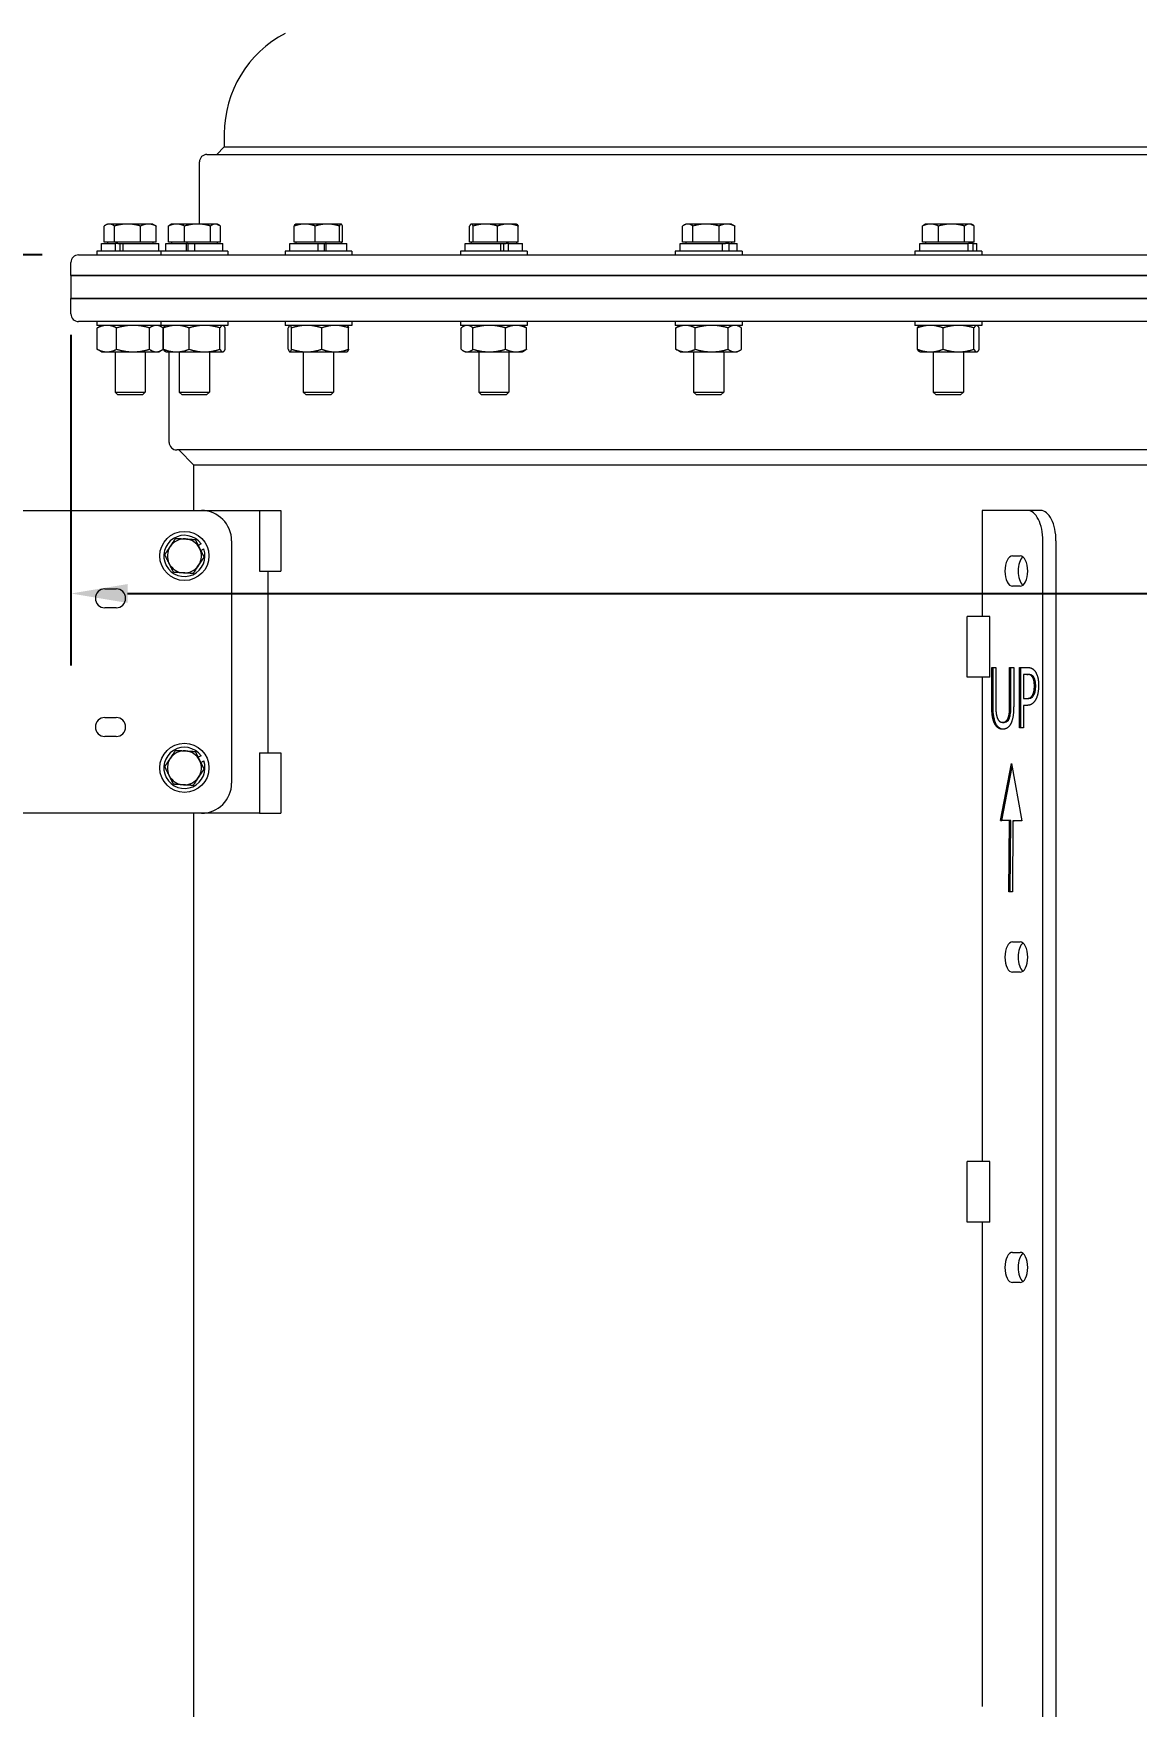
# Model space of a CAD drawing. Header units: inches. Extents: x 12 to 318, y 5 to 204.
# Drawn here: x 37.38 to 55.59, y 69.04 to 96.67 of the extents above; entities that cross this region are included whole.
import ezdxf

# ---------------------------------------------------------------- set-up
doc = ezdxf.new("R2010")
doc.units = ezdxf.units.IN
doc.header["$LTSCALE"] = 9.5
doc.header["$MEASUREMENT"] = 0
doc.layers.add('Dimension', color=7, linetype='Continuous', lineweight=25)
doc.layers.add('Visible', color=7, linetype='Continuous', lineweight=18)
doc.styles.add('Standard D-E', font='arial.ttf')
doc.dimstyles.new('in [mm] D-E NeptuneBenson', dxfattribs={"dimscale": 9.5, "dimtxt": 0.15, "dimasz": 0.098425, "dimexe": 0.125, "dimexo": 0.063, "dimgap": 0.031496, "dimtad": 0, "dimtih": 1, "dimtoh": 1, "dimdec": 4, "dimzin": 3, "dimdsep": 46, "dimlunit": 5, "dimtxsty": 'Standard D-E', "dimcen": 0.09, "dimdle": 0.393701, "dimclrd": 256, "dimclre": 256, "dimclrt": 256, "dimadec": 1, "dimazin": 1, "dimtfac": 1, "dimtofl": 0, "dimtmove": 0, "dimatfit": 3, "dimfxl": 1, "dimfrac": 1, "dimtolj": 1, "dimtzin": 4, "dimlwd": -1, "dimlwe": -1, "dimarcsym": 0})

# ---------------------------------------------------------------- blocks, each defined once
blk = doc.blocks.new('*D25')
at = {"layer": 'Defpoints', "color": 0, "transparency": 16777216}
for p in [(20.489, 93.01), (38.125, 93.01), (38.531, 29.18)]:
    blk.add_point(p, dxfattribs=at)
at = {"layer": 'Dimension', "transparency": 16777216}
for p, q in [((37.526, 93.01), (19.301, 93.01)), ((20.489, 92.075), (20.489, 64.075)), ((20.489, 30.115), (20.489, 58.115)), ((37.932, 29.18), (19.301, 29.18))]:
    blk.add_line(p, q, dxfattribs=at)
for points in [[(20.333, 92.075), (20.644, 92.075), (20.489, 93.01)], [(20.333, 30.115), (20.644, 30.115), (20.489, 29.18)]]:
    blk.add_solid(points, dxfattribs=at)
at = {"layer": 'Dimension', "transparency": 16777216, "char_height": 1.425, "attachment_point": 5, "style": 'Standard D-E'}
for s, insert in [('\\A1; 63{\\H1x;\\S13#16;} in', (20.489, 62.862)), ('\\A1;[1621.3 mm]', (20.489, 59.882))]:
    blk.add_mtext(s, dxfattribs=dict(at, insert=insert))
blk = doc.blocks.new('*D30')
at = {"layer": 'Defpoints', "color": 0, "transparency": 16777216}
for p in [(38, 92.29), (71.06, 92.29), (71.06, 87.419)]:
    blk.add_point(p, dxfattribs=at)
at = {"layer": 'Dimension', "transparency": 16777216}
for p, q in [((38, 91.691), (38, 86.232)), ((71.06, 91.691), (71.06, 86.232)), ((38.935, 87.419), (70.125, 87.419)), ((71.06, 87.419), (72.87, 87.419))]:
    blk.add_line(p, q, dxfattribs=at)
for points in [[(38.935, 87.575), (38.935, 87.264), (38, 87.419)], [(70.125, 87.575), (70.125, 87.264), (71.06, 87.419)]]:
    blk.add_solid(points, dxfattribs=at)
at = {"layer": 'Dimension', "transparency": 16777216, "char_height": 1.425, "attachment_point": 5, "style": 'Standard D-E'}
for s, insert in [('\\A1; 33{\\H1x;\\S1#16;} in', (78.016, 89.174)), ('\\A1;[839.7 mm]', (78.016, 86.207))]:
    blk.add_mtext(s, dxfattribs=dict(at, insert=insert))

msp = doc.modelspace()

# ---------------------------------------------------------------- linework, layer by layer
at = {"layer": 'Visible'}
for p, q in [((40.529811, 94.794912), (40.404811, 94.669912)), ((40.529811, 95.009912), (40.529811, 94.794912)), ((40.529811, 94.794912), (63.356301, 94.794912)), ((40.119811, 93.520908), (40.119811, 94.544912)), ((40.244811, 94.669912), (63.365088, 94.669912)), ((38.5466, 93.222908), (38.5466, 93.487414)), ((38.601519, 93.520908), (38.568687, 93.501952)), ((38.631708, 93.520908), (38.601519, 93.520908)), ((38.931776, 93.520908), (38.631708, 93.520908)), ((38.716817, 93.222908), (38.716817, 93.487414)), ((39.276587, 93.520908), (38.931776, 93.520908)), ((39.146736, 93.222908), (39.146736, 93.487414)), ((39.351519, 93.520908), (39.276587, 93.520908)), ((39.351519, 93.520908), (39.384351, 93.501952)), ((39.406439, 93.222908), (39.406439, 93.487414)), ((39.607808, 93.222908), (39.607808, 93.487414)), ((39.66145, 93.520908), (39.632419, 93.504146)), ((39.741542, 93.520908), (39.66145, 93.520908)), ((40.089596, 93.520908), (39.741542, 93.520908)), ((39.875275, 93.222908), (39.875275, 93.487414)), ((40.384505, 93.520908), (40.089596, 93.520908)), ((40.303917, 93.222908), (40.303917, 93.487414)), ((40.41145, 93.520908), (40.384505, 93.520908)), ((40.41145, 93.520908), (40.440482, 93.504146)), ((40.465092, 93.222908), (40.465092, 93.487414)), ((41.685926, 93.222908), (41.685926, 93.487414)), ((41.70908, 93.520908), (41.706382, 93.51935)), ((41.859171, 93.520908), (41.70908, 93.520908)), ((42.231492, 93.520908), (41.859171, 93.520908)), ((42.032415, 93.222908), (42.032415, 93.487414)), ((42.456401, 93.520908), (42.231492, 93.520908)), ((42.430569, 93.222908), (42.430569, 93.487414)), ((42.45908, 93.520908), (42.456401, 93.520908)), ((42.45908, 93.520908), (42.461778, 93.51935)), ((42.482234, 93.222908), (42.482234, 93.487414)), ((44.577967, 93.222908), (44.577967, 93.487414)), ((44.604866, 93.520908), (44.601042, 93.5187)), ((44.608651, 93.520908), (44.604866, 93.520908)), ((44.840283, 93.520908), (44.608651, 93.520908)), ((44.639334, 93.222908), (44.639334, 93.487414)), ((45.211498, 93.520908), (44.840283, 93.520908)), ((45.041233, 93.222908), (45.041233, 93.487414)), ((45.354866, 93.520908), (45.211498, 93.520908)), ((45.354866, 93.520908), (45.358689, 93.5187)), ((45.381764, 93.222908), (45.381764, 93.487414)), ((48.096545, 93.222908), (48.096545, 93.487414)), ((48.151464, 93.520908), (48.118632, 93.501952)), ((48.181653, 93.520908), (48.151464, 93.520908)), ((48.481721, 93.520908), (48.181653, 93.520908)), ((48.266762, 93.222908), (48.266762, 93.487414)), ((48.826532, 93.520908), (48.481721, 93.520908)), ((48.696681, 93.222908), (48.696681, 93.487414)), ((48.901464, 93.520908), (48.826532, 93.520908)), ((48.901464, 93.520908), (48.934296, 93.501952)), ((48.956384, 93.222908), (48.956384, 93.487414)), ((52.053539, 93.222908), (52.053539, 93.487414)), ((52.107181, 93.520908), (52.078149, 93.504146)), ((52.187272, 93.520908), (52.107181, 93.520908)), ((52.535326, 93.520908), (52.187272, 93.520908)), ((52.321005, 93.222908), (52.321005, 93.487414)), ((52.830235, 93.520908), (52.535326, 93.520908)), ((52.749647, 93.222908), (52.749647, 93.487414)), ((52.857181, 93.520908), (52.830235, 93.520908)), ((52.857181, 93.520908), (52.886213, 93.504146)), ((52.910823, 93.222908), (52.910823, 93.487414)), ((38.505168, 93.197904), (38.735689, 93.197904)), ((38.505168, 93.072904), (38.505168, 93.197904)), ((38.631708, 93.222908), (38.5466, 93.222908)), ((38.601519, 93.222908), (38.601519, 93.197904)), ((38.716817, 93.222908), (38.631708, 93.222908)), ((38.931776, 93.222908), (38.716817, 93.222908)), ((38.772981, 93.197904), (38.735689, 93.197904)), ((38.735689, 93.072904), (38.735689, 93.197904)), ((38.772981, 93.197904), (38.861009, 93.197904)), ((38.81206, 93.072904), (38.81206, 93.197904)), ((38.861009, 93.072904), (38.861009, 93.197904)), ((38.861009, 93.197904), (39.44787, 93.197904)), ((39.146736, 93.222908), (38.931776, 93.222908)), ((39.276587, 93.222908), (39.146736, 93.222908)), ((39.406439, 93.222908), (39.276587, 93.222908)), ((39.351519, 93.222908), (39.351519, 93.197904)), ((39.44787, 93.072904), (39.44787, 93.197904)), ((39.565099, 93.197904), (39.908696, 93.197904)), ((39.565099, 93.072904), (39.565099, 93.197904)), ((39.741542, 93.222908), (39.607808, 93.222908)), ((39.66145, 93.222908), (39.66145, 93.197904)), ((39.875275, 93.222908), (39.741542, 93.222908)), ((40.089596, 93.222908), (39.875275, 93.222908)), ((39.921364, 93.197904), (39.908696, 93.197904)), ((39.908696, 93.072904), (39.908696, 93.197904)), ((39.921364, 93.197904), (40.043151, 93.197904)), ((39.93464, 93.072904), (39.93464, 93.197904)), ((40.043151, 93.072904), (40.043151, 93.197904)), ((40.043151, 93.197904), (40.507801, 93.197904)), ((40.303917, 93.222908), (40.089596, 93.222908)), ((40.384505, 93.222908), (40.303917, 93.222908)), ((40.465092, 93.222908), (40.384505, 93.222908)), ((40.41145, 93.222908), (40.41145, 93.197904)), ((40.507801, 93.072904), (40.507801, 93.197904)), ((41.612729, 93.197904), (42.078106, 93.197904)), ((41.612729, 93.072904), (41.612729, 93.197904)), ((41.859171, 93.222908), (41.685926, 93.222908)), ((41.70908, 93.222908), (41.70908, 93.197904)), ((42.032415, 93.222908), (41.859171, 93.222908)), ((42.231492, 93.222908), (42.032415, 93.222908)), ((42.078106, 93.072904), (42.078106, 93.197904)), ((42.078106, 93.197904), (42.199716, 93.197904)), ((42.186284, 93.072904), (42.186284, 93.197904)), ((42.212534, 93.197904), (42.199716, 93.197904)), ((42.212534, 93.072904), (42.212534, 93.197904)), ((42.212534, 93.197904), (42.555431, 93.197904)), ((42.430569, 93.222908), (42.231492, 93.222908)), ((42.456401, 93.222908), (42.430569, 93.222908)), ((42.482234, 93.222908), (42.456401, 93.222908)), ((42.45908, 93.222908), (42.45908, 93.197904)), ((42.555431, 93.072904), (42.555431, 93.197904)), ((44.508515, 93.197904), (45.09608, 93.197904)), ((44.508515, 93.072904), (44.508515, 93.197904)), ((44.608651, 93.222908), (44.577967, 93.222908)), ((44.604866, 93.222908), (44.604866, 93.197904)), ((44.639334, 93.222908), (44.608651, 93.222908)), ((44.840283, 93.222908), (44.639334, 93.222908)), ((45.041233, 93.222908), (44.840283, 93.222908)), ((45.211498, 93.222908), (45.041233, 93.222908)), ((45.09608, 93.072904), (45.09608, 93.197904)), ((45.09608, 93.197904), (45.183889, 93.197904)), ((45.144664, 93.072904), (45.144664, 93.197904)), ((45.22132, 93.197904), (45.183889, 93.197904)), ((45.381764, 93.222908), (45.211498, 93.222908)), ((45.22132, 93.072904), (45.22132, 93.197904)), ((45.22132, 93.197904), (45.451217, 93.197904)), ((45.354866, 93.222908), (45.354866, 93.197904)), ((45.451217, 93.072904), (45.451217, 93.197904)), ((48.055113, 93.197904), (48.756948, 93.197904)), ((48.055113, 93.072904), (48.055113, 93.197904)), ((48.181653, 93.222908), (48.096545, 93.222908)), ((48.151464, 93.222908), (48.151464, 93.197904)), ((48.266762, 93.222908), (48.181653, 93.222908)), ((48.481721, 93.222908), (48.266762, 93.222908)), ((48.696681, 93.222908), (48.481721, 93.222908)), ((48.826532, 93.222908), (48.696681, 93.222908)), ((48.756948, 93.072904), (48.756948, 93.197904)), ((48.756948, 93.197904), (48.804971, 93.197904)), ((48.864464, 93.197904), (48.804971, 93.197904)), ((48.956384, 93.222908), (48.826532, 93.222908)), ((48.864464, 93.072904), (48.864464, 93.197904)), ((48.864464, 93.197904), (48.997815, 93.197904)), ((48.901464, 93.222908), (48.901464, 93.197904)), ((48.997815, 93.072904), (48.997815, 93.197904)), ((52.01083, 93.197904), (52.811226, 93.197904)), ((52.01083, 93.072904), (52.01083, 93.197904)), ((52.187272, 93.222908), (52.053539, 93.222908)), ((52.107181, 93.222908), (52.107181, 93.197904)), ((52.321005, 93.222908), (52.187272, 93.222908)), ((52.535326, 93.222908), (52.321005, 93.222908)), ((52.749647, 93.222908), (52.535326, 93.222908)), ((52.830235, 93.222908), (52.749647, 93.222908)), ((52.811226, 93.072904), (52.811226, 93.197904)), ((52.811226, 93.197904), (52.816191, 93.197904)), ((52.893692, 93.197904), (52.816191, 93.197904)), ((52.910823, 93.222908), (52.830235, 93.222908)), ((52.857181, 93.222908), (52.857181, 93.197904)), ((52.893692, 93.072904), (52.893692, 93.197904)), ((52.893692, 93.197904), (52.953532, 93.197904)), ((52.953532, 93.072904), (52.953532, 93.197904)), ((37.999811, 92.669912), (37.999811, 92.884912)), ((38.124811, 93.009912), (63.387446, 93.009912)), ((39.485269, 93.072904), (38.425338, 93.072904)), ((38.425338, 93.072904), (38.425338, 93.009912)), ((40.587631, 93.072904), (39.485269, 93.072904)), ((39.485269, 93.072904), (39.485269, 93.009912)), ((40.587631, 93.072904), (40.587631, 93.009912)), ((42.635261, 93.072904), (41.532899, 93.072904)), ((41.532899, 93.072904), (41.532899, 93.009912)), ((42.635261, 93.072904), (42.635261, 93.009912)), ((45.531047, 93.072904), (44.428685, 93.072904)), ((44.428685, 93.072904), (44.428685, 93.009912)), ((45.531047, 93.072904), (45.531047, 93.009912)), ((49.077645, 93.072904), (47.975283, 93.072904)), ((47.975283, 93.072904), (47.975283, 93.009912)), ((49.077645, 93.072904), (49.077645, 93.009912)), ((53.033362, 93.072904), (51.931, 93.072904)), ((51.931, 93.072904), (51.931, 93.009912)), ((53.033362, 93.072904), (53.033362, 93.009912)), ((37.999811, 92.669912), (64.216241, 92.669912)), ((37.999811, 92.669912), (37.999811, 92.289912)), ((64.216241, 92.669912), (37.999811, 92.669912)), ((64.216241, 92.289912), (37.999811, 92.289912)), ((37.999811, 92.034912), (37.999811, 92.289912)), ((37.999811, 92.289912), (64.216241, 92.289912)), ((64.216241, 91.909912), (38.124811, 91.909912)), ((38.425338, 91.909912), (38.425338, 91.84692)), ((39.485269, 91.84692), (38.425338, 91.84692)), ((38.433838, 91.451616), (38.433838, 91.804723)), ((38.504078, 91.84692), (38.458786, 91.82077)), ((38.753378, 91.451616), (38.753378, 91.804723)), ((39.296059, 91.451616), (39.296059, 91.804723)), ((39.44896, 91.84692), (39.494253, 91.82077)), ((39.485269, 91.909912), (39.485269, 91.84692)), ((40.587631, 91.84692), (39.485269, 91.84692)), ((39.519201, 91.451616), (39.519201, 91.804723)), ((39.526665, 91.451616), (39.526665, 91.804723)), ((39.564009, 91.84692), (39.557928, 91.843408)), ((39.949754, 91.451616), (39.949754, 91.804723)), ((40.459539, 91.451616), (40.459539, 91.804723)), ((40.508891, 91.84692), (40.514973, 91.843408)), ((40.546235, 91.451616), (40.546235, 91.804723)), ((40.587631, 91.909912), (40.587631, 91.84692)), ((41.532899, 91.909912), (41.532899, 91.84692)), ((42.635261, 91.84692), (41.532899, 91.84692)), ((41.586276, 91.451616), (41.586276, 91.804723)), ((41.611639, 91.84692), (41.609161, 91.845489)), ((41.641932, 91.451616), (41.641932, 91.804723)), ((42.139736, 91.451616), (42.139736, 91.804723)), ((42.556521, 91.84692), (42.558999, 91.845489)), ((42.581884, 91.451616), (42.581884, 91.804723)), ((42.635261, 91.909912), (42.635261, 91.84692)), ((44.428685, 91.909912), (44.428685, 91.84692)), ((45.531047, 91.84692), (44.428685, 91.84692)), ((44.441271, 91.451616), (44.441271, 91.804723)), ((44.507425, 91.84692), (44.4743, 91.827795)), ((44.635487, 91.451616), (44.635487, 91.804723)), ((45.174081, 91.451616), (45.174081, 91.804723)), ((45.452307, 91.84692), (45.485431, 91.827795)), ((45.51846, 91.451616), (45.51846, 91.804723)), ((45.531047, 91.909912), (45.531047, 91.84692)), ((47.975283, 91.909912), (47.975283, 91.84692)), ((49.077645, 91.84692), (47.975283, 91.84692)), ((47.983783, 91.451616), (47.983783, 91.804723)), ((48.054023, 91.84692), (48.008731, 91.82077)), ((48.303323, 91.451616), (48.303323, 91.804723)), ((48.846004, 91.451616), (48.846004, 91.804723)), ((48.998905, 91.84692), (49.044198, 91.82077)), ((49.069145, 91.451616), (49.069145, 91.804723)), ((49.077645, 91.909912), (49.077645, 91.84692)), ((51.931, 91.909912), (51.931, 91.84692)), ((53.033362, 91.84692), (51.931, 91.84692)), ((51.972396, 91.451616), (51.972396, 91.804723)), ((52.00974, 91.84692), (52.003658, 91.843408)), ((52.395484, 91.451616), (52.395484, 91.804723)), ((52.905269, 91.451616), (52.905269, 91.804723)), ((52.954622, 91.84692), (52.960703, 91.843408)), ((52.991966, 91.451616), (52.991966, 91.804723)), ((53.033362, 91.909912), (53.033362, 91.84692)), ((38.504078, 91.40942), (38.458786, 91.435569)), ((38.504078, 91.40942), (38.593608, 91.40942)), ((38.593608, 91.40942), (39.024719, 91.40942)), ((38.726519, 91.40942), (38.726519, 90.745098)), ((39.024719, 91.40942), (39.40763, 91.40942)), ((39.226519, 91.40942), (39.226519, 90.745098)), ((39.40763, 91.40942), (39.44896, 91.40942)), ((39.44896, 91.40942), (39.494253, 91.435569)), ((39.564009, 91.40942), (39.557928, 91.412931)), ((39.564009, 91.40942), (39.73821, 91.40942)), ((39.619811, 89.914912), (39.619811, 91.40942)), ((39.73821, 91.40942), (40.204646, 91.40942)), ((39.78645, 91.40942), (39.78645, 90.745098)), ((40.204646, 91.40942), (40.502887, 91.40942)), ((40.28645, 91.40942), (40.28645, 90.745098)), ((40.502887, 91.40942), (40.508891, 91.40942)), ((40.508891, 91.40942), (40.514973, 91.412931)), ((41.611639, 91.40942), (41.609161, 91.41085)), ((41.611639, 91.40942), (41.614104, 91.40942)), ((41.614104, 91.40942), (41.890834, 91.40942)), ((41.83408, 91.40942), (41.83408, 90.745098)), ((41.890834, 91.40942), (42.36081, 91.40942)), ((42.33408, 91.40942), (42.33408, 90.745098)), ((42.36081, 91.40942), (42.556521, 91.40942)), ((42.556521, 91.40942), (42.558999, 91.41085)), ((44.507425, 91.40942), (44.4743, 91.428544)), ((44.507425, 91.40942), (44.538379, 91.40942)), ((44.538379, 91.40942), (44.904784, 91.40942)), ((44.729866, 91.40942), (44.729866, 90.745098)), ((44.904784, 91.40942), (45.346271, 91.40942)), ((45.229866, 91.40942), (45.229866, 90.745098)), ((45.346271, 91.40942), (45.452307, 91.40942)), ((45.452307, 91.40942), (45.485431, 91.428544)), ((48.054023, 91.40942), (48.008731, 91.435569)), ((48.054023, 91.40942), (48.143553, 91.40942)), ((48.143553, 91.40942), (48.574664, 91.40942)), ((48.276464, 91.40942), (48.276464, 90.745098)), ((48.574664, 91.40942), (48.957575, 91.40942)), ((48.776464, 91.40942), (48.776464, 90.745098)), ((48.957575, 91.40942), (48.998905, 91.40942)), ((48.998905, 91.40942), (49.044198, 91.435569)), ((52.00974, 91.40942), (52.003658, 91.412931)), ((52.00974, 91.40942), (52.18394, 91.40942)), ((52.18394, 91.40942), (52.650377, 91.40942)), ((52.232181, 91.40942), (52.232181, 90.745098)), ((52.650377, 91.40942), (52.948618, 91.40942)), ((52.732181, 91.40942), (52.732181, 90.745098)), ((52.948618, 91.40942), (52.954622, 91.40942)), ((52.954622, 91.40942), (52.960703, 91.412931)), ((38.726519, 90.745098), (39.226519, 90.745098)), ((38.773704, 90.697904), (38.726519, 90.745098)), ((39.179334, 90.697904), (38.773704, 90.697904)), ((39.179334, 90.697904), (39.226519, 90.745098)), ((39.78645, 90.745098), (40.28645, 90.745098)), ((39.833635, 90.697904), (39.78645, 90.745098)), ((40.239265, 90.697904), (39.833635, 90.697904)), ((40.239265, 90.697904), (40.28645, 90.745098)), ((41.83408, 90.745098), (42.33408, 90.745098)), ((41.881265, 90.697904), (41.83408, 90.745098)), ((42.286895, 90.697904), (41.881265, 90.697904)), ((42.286895, 90.697904), (42.33408, 90.745098)), ((44.729866, 90.745098), (45.229866, 90.745098)), ((44.777051, 90.697904), (44.729866, 90.745098)), ((45.182681, 90.697904), (44.777051, 90.697904)), ((45.182681, 90.697904), (45.229866, 90.745098)), ((48.276464, 90.745098), (48.776464, 90.745098)), ((48.323649, 90.697904), (48.276464, 90.745098)), ((48.729279, 90.697904), (48.323649, 90.697904)), ((48.729279, 90.697904), (48.776464, 90.745098)), ((52.232181, 90.745098), (52.732181, 90.745098)), ((52.279366, 90.697904), (52.232181, 90.745098)), ((52.684996, 90.697904), (52.279366, 90.697904)), ((52.684996, 90.697904), (52.732181, 90.745098)), ((64.216241, 89.789912), (39.744811, 89.789912)), ((40.029811, 89.539912), (39.779811, 89.789912)), ((40.029811, 88.789912), (40.029811, 89.539912)), ((64.216241, 89.539912), (40.029811, 89.539912)), ((33.543455, 88.789912), (40.151898, 88.789912)), ((40.151898, 88.789912), (41.10917, 88.789912)), ((41.10917, 88.789912), (41.465693, 88.789912)), ((41.10917, 88.789912), (41.10917, 87.789912)), ((41.465693, 88.789912), (41.465693, 87.789912)), ((53.792265, 88.789912), (53.042265, 88.789912)), ((53.042265, 88.789912), (53.042265, 87.039912)), ((54.008771, 88.789912), (53.792265, 88.789912)), ((40.146873, 88.239882), (40.098944, 88.214312)), ((40.140889, 88.130149), (40.19112, 88.156947)), ((40.651898, 88.289912), (40.651898, 84.289912)), ((54.042265, 59.539912), (54.042265, 88.289912)), ((54.258771, 88.289912), (54.258771, 59.539912)), ((53.542265, 88.039912), (53.667265, 88.039912)), ((41.10917, 87.789912), (41.465693, 87.789912)), ((41.246898, 87.789912), (41.246898, 84.789912)), ((38.558148, 87.496162), (38.745648, 87.496162)), ((53.667265, 87.539912), (53.542265, 87.539912)), ((38.745648, 87.183662), (38.558148, 87.183662)), ((53.167265, 87.039912), (52.793814, 87.039912)), ((52.793814, 86.039912), (52.793814, 87.039912)), ((53.167265, 86.039912), (53.167265, 87.039912)), ((53.198816, 85.575495), (53.198816, 86.199482)), ((53.198816, 86.199482), (53.265266, 86.199482)), ((53.220467, 85.575495), (53.220467, 86.199482)), ((53.265266, 86.199482), (53.265266, 85.575495)), ((53.494197, 86.199482), (53.560647, 86.199482)), ((53.494197, 85.572254), (53.494197, 86.199482)), ((53.515847, 85.572254), (53.515847, 86.199482)), ((53.560647, 86.199482), (53.560647, 85.575495)), ((53.655866, 85.199482), (53.655866, 86.199482)), ((53.655866, 86.199482), (53.781474, 86.199482)), ((53.677517, 85.199482), (53.677517, 86.199482)), ((53.167265, 86.039912), (52.793814, 86.039912)), ((53.042265, 86.039912), (53.042265, 78.039912)), ((53.777422, 86.084409), (53.722317, 86.084409)), ((53.722317, 86.084409), (53.722317, 85.685706)), ((53.777422, 86.084409), (53.799073, 86.084409)), ((53.722317, 85.685706), (53.767698, 85.685706)), ((53.767698, 85.685706), (53.789348, 85.685706)), ((53.874262, 85.745674), (53.895912, 85.745674)), ((38.558148, 85.371162), (38.745648, 85.371162)), ((53.722317, 85.572254), (53.722317, 85.199482)), ((53.778638, 85.572254), (53.722317, 85.572254)), ((53.379529, 85.291865), (53.40118, 85.291865)), ((53.722317, 85.199482), (53.655866, 85.199482)), ((38.745648, 85.058662), (38.558148, 85.058662)), ((40.146873, 84.739882), (40.098944, 84.714312)), ((40.140889, 84.630149), (40.19112, 84.656947)), ((41.10917, 84.789912), (41.465693, 84.789912)), ((41.10917, 84.789912), (41.10917, 83.789912)), ((41.465693, 84.789912), (41.465693, 83.789912)), ((53.341854, 83.670399), (53.524158, 84.613559)), ((53.363505, 83.670399), (53.534648, 84.555817)), ((53.524158, 84.613559), (53.696757, 83.663464)), ((40.151898, 83.789912), (33.543455, 83.789912)), ((40.029811, 41.554489), (40.029811, 83.789912)), ((41.10917, 83.789912), (40.151898, 83.789912)), ((41.10917, 83.789912), (41.465693, 83.789912)), ((53.489962, 83.6683), (53.341854, 83.670399)), ((53.341854, 83.670399), (53.363505, 83.670399)), ((53.511613, 83.6683), (53.363505, 83.670399)), ((53.482745, 82.49238), (53.489962, 83.6683)), ((53.489962, 83.6683), (53.511613, 83.6683)), ((53.504398, 82.492642), (53.511613, 83.6683)), ((53.546609, 83.666975), (53.540428, 82.493079)), ((53.546609, 83.666975), (53.56826, 83.666975)), ((53.696757, 83.663464), (53.546609, 83.666975)), ((53.696664, 83.663972), (53.56826, 83.666975)), ((53.540428, 82.493079), (53.482745, 82.49238)), ((53.542265, 81.664912), (53.667265, 81.664912)), ((53.667265, 81.164912), (53.542265, 81.164912)), ((53.167265, 78.039912), (52.793814, 78.039912)), ((52.793814, 77.039912), (52.793814, 78.039912)), ((53.167265, 77.039912), (53.167265, 78.039912)), ((53.167265, 77.039912), (52.793814, 77.039912)), ((53.042265, 77.039912), (53.042265, 69.039912)), ((53.542265, 76.539912), (53.667265, 76.539912)), ((53.667265, 76.039912), (53.542265, 76.039912))]:
    msp.add_line(p, q, dxfattribs=at)
for centre in [(39.871898, 88.039912), (39.871898, 84.539912)]:
    msp.add_circle(centre, 0.406, dxfattribs=at)
for centre, radius, start, end in [((42.397311, 95.009912), 1.8675, 117.4438169, 180), ((40.244811, 94.544912), 0.125, 90, 180), ((38.124811, 92.884912), 0.125, 90, 180), ((38.124811, 92.034912), 0.125, 180, 270), ((39.744811, 89.914912), 0.125, 180, 270), ((40.151898, 88.289912), 0.5, 0, 90), ((39.871898, 88.039912), 0.34, 36.0257771, 20.1342907), ((39.871898, 88.039912), 0.281, 146.4907668, 206.4907668), ((39.871898, 88.039912), 0.281, 86.4907668, 146.4907668), ((39.871898, 88.039912), 0.281, 26.4907668, 86.4907668), ((39.871898, 88.039912), 0.281, 326.4907668, 26.4907668), ((39.871898, 88.039912), 0.281, 206.4907668, 266.4907668), ((39.871898, 88.039912), 0.281, 266.4907668, 326.4907668), ((38.558148, 87.339912), 0.15625, 90, 270), ((38.745648, 87.339912), 0.15625, 270, 90), ((38.558148, 85.214912), 0.15625, 90, 270), ((38.745648, 85.214912), 0.15625, 270, 90), ((39.871898, 84.539912), 0.34, 36.0257771, 20.1342907), ((39.871898, 84.539912), 0.281, 86.4907668, 146.4907668), ((39.871898, 84.539912), 0.281, 26.4907668, 86.4907668), ((39.871898, 84.539912), 0.281, 146.4907668, 206.4907668), ((39.871898, 84.539912), 0.281, 326.4907668, 26.4907668), ((39.871898, 84.539912), 0.281, 206.4907668, 266.4907668), ((39.871898, 84.539912), 0.281, 266.4907668, 326.4907668), ((40.151898, 84.289912), 0.5, 270, 0)]:
    msp.add_arc(centre, radius, start, end, dxfattribs=at)
for centre, major_axis, start_param, end_param in [((53.792265, 88.289912), (0, 0.5), 4.71238898, 6.283185307), ((54.008771, 88.289912), (0, 0.5), 4.71238898, 6.283185307), ((53.542265, 87.789912), (0, -0.25), 3.141592654, 6.283185307), ((53.758771, 87.789912), (0, 0.25), 0.374734433, 2.766858221), ((53.667265, 87.789912), (0, 0.25), 3.141592654, 6.283185307), ((53.542265, 81.414912), (0, -0.25), 3.141592654, 6.283185307), ((53.758771, 81.414912), (0, 0.25), 0.374734433, 2.766858221), ((53.667265, 81.414912), (0, 0.25), 3.141592654, 6.283185307), ((53.542265, 76.289912), (0, -0.25), 3.141592654, 6.283185307), ((53.667265, 76.289912), (0, 0.25), 3.141592654, 6.283185307), ((53.758771, 76.289912), (0, 0.25), 0.374734433, 2.766858221)]:
    msp.add_ellipse(centre, major_axis=major_axis, ratio=0.5, start_param=start_param, end_param=end_param, dxfattribs=at)
for points, weights in [([(38.631708, 93.520908), (38.592209, 93.520908), (38.5466, 93.487414)], [1, 1.0379548493, 1]), ([(38.716817, 93.487414), (38.671207, 93.520908), (38.631708, 93.520908)], [1, 1.0379548493, 1]), ([(38.931776, 93.520908), (38.832013, 93.520908), (38.716817, 93.487414)], [1, 1.0379548493, 1]), ([(39.146736, 93.487414), (39.03154, 93.520908), (38.931776, 93.520908)], [1, 1.0379548493, 1]), ([(39.276587, 93.520908), (39.216323, 93.520908), (39.146736, 93.487414)], [1, 1.0379548493, 1]), ([(39.406439, 93.487414), (39.336852, 93.520908), (39.276587, 93.520908)], [1, 1.0379548493, 1]), ([(39.384351, 93.501952), (39.395064, 93.495767), (39.406439, 93.487414)], [1.01394334662, 1.00920328344, 1]), ([(39.741542, 93.520908), (39.679476, 93.520908), (39.607808, 93.487414)], [1, 1.0379548493, 1]), ([(39.607808, 93.487414), (39.620539, 93.497288), (39.632419, 93.504146)], [1, 1.01089719788, 1.01553701765]), ([(39.875275, 93.487414), (39.803607, 93.520908), (39.741542, 93.520908)], [1, 1.0379548493, 1]), ([(40.089596, 93.520908), (39.990129, 93.520908), (39.875275, 93.487414)], [1, 1.0379548493, 1]), ([(40.303917, 93.487414), (40.189063, 93.520908), (40.089596, 93.520908)], [1, 1.0379548493, 1]), ([(40.384505, 93.520908), (40.347104, 93.520908), (40.303917, 93.487414)], [1, 1.0379548493, 1]), ([(40.465092, 93.487414), (40.421906, 93.520908), (40.384505, 93.520908)], [1, 1.0379548493, 1]), ([(41.859171, 93.520908), (41.778768, 93.520908), (41.685926, 93.487414)], [1, 1.0379548493, 1]), ([(41.685926, 93.487414), (41.696852, 93.513848), (41.706382, 93.51935)], [1, 1.02971695473, 1.0128998083]), ([(42.032415, 93.487414), (41.939574, 93.520908), (41.859171, 93.520908)], [1, 1.0379548493, 1]), ([(42.231492, 93.520908), (42.1391, 93.520908), (42.032415, 93.487414)], [1, 1.0379548493, 1]), ([(42.430569, 93.487414), (42.323884, 93.520908), (42.231492, 93.520908)], [1, 1.0379548493, 1]), ([(42.456401, 93.520908), (42.444412, 93.520908), (42.430569, 93.487414)], [1, 1.0379548493, 1]), ([(42.482234, 93.487414), (42.46839, 93.520908), (42.456401, 93.520908)], [1, 1.0379548493, 1]), ([(44.608651, 93.520908), (44.59441, 93.520908), (44.577967, 93.487414)], [1, 1.0379548493, 1]), ([(44.639334, 93.487414), (44.622891, 93.520908), (44.608651, 93.520908)], [1, 1.0379548493, 1]), ([(44.840283, 93.520908), (44.747023, 93.520908), (44.639334, 93.487414)], [1, 1.0379548493, 1]), ([(45.041233, 93.487414), (44.933544, 93.520908), (44.840283, 93.520908)], [1, 1.0379548493, 1]), ([(45.211498, 93.520908), (45.132478, 93.520908), (45.041233, 93.487414)], [1, 1.0379548493, 1]), ([(45.381764, 93.487414), (45.290519, 93.520908), (45.211498, 93.520908)], [1, 1.0379548493, 1]), ([(45.358689, 93.5187), (45.369457, 93.512484), (45.381764, 93.487414)], [1.01455353314, 1.02814006989, 1]), ([(48.181653, 93.520908), (48.142154, 93.520908), (48.096545, 93.487414)], [1, 1.0379548493, 1]), ([(48.266762, 93.487414), (48.221152, 93.520908), (48.181653, 93.520908)], [1, 1.0379548493, 1]), ([(48.481721, 93.520908), (48.381958, 93.520908), (48.266762, 93.487414)], [1, 1.0379548493, 1]), ([(48.696681, 93.487414), (48.581484, 93.520908), (48.481721, 93.520908)], [1, 1.0379548493, 1]), ([(48.826532, 93.520908), (48.766268, 93.520908), (48.696681, 93.487414)], [1, 1.0379548493, 1]), ([(48.956384, 93.487414), (48.886797, 93.520908), (48.826532, 93.520908)], [1, 1.0379548493, 1]), ([(48.934296, 93.501952), (48.945009, 93.495767), (48.956384, 93.487414)], [1.01394334662, 1.00920328344, 1]), ([(52.187272, 93.520908), (52.125206, 93.520908), (52.053539, 93.487414)], [1, 1.0379548493, 1]), ([(52.053539, 93.487414), (52.06627, 93.497288), (52.078149, 93.504146)], [1, 1.01089719788, 1.01553701765]), ([(52.321005, 93.487414), (52.249338, 93.520908), (52.187272, 93.520908)], [1, 1.0379548493, 1]), ([(52.535326, 93.520908), (52.43586, 93.520908), (52.321005, 93.487414)], [1, 1.0379548493, 1]), ([(52.749647, 93.487414), (52.634793, 93.520908), (52.535326, 93.520908)], [1, 1.0379548493, 1]), ([(52.830235, 93.520908), (52.792834, 93.520908), (52.749647, 93.487414)], [1, 1.0379548493, 1]), ([(52.910823, 93.487414), (52.867636, 93.520908), (52.830235, 93.520908)], [1, 1.0379548493, 1]), ([(38.593608, 91.84692), (38.519458, 91.84692), (38.433838, 91.804723)], [1, 1.0379548493, 1]), ([(38.433838, 91.804723), (38.446638, 91.813756), (38.458786, 91.82077)], [1, 1.00789006175, 1.01249974823]), ([(38.753378, 91.804723), (38.667758, 91.84692), (38.593608, 91.84692)], [1, 1.0379548493, 1]), ([(39.024719, 91.84692), (38.898789, 91.84692), (38.753378, 91.804723)], [1, 1.0379548493, 1]), ([(39.296059, 91.804723), (39.150648, 91.84692), (39.024719, 91.84692)], [1, 1.0379548493, 1]), ([(39.40763, 91.84692), (39.35585, 91.84692), (39.296059, 91.804723)], [1, 1.0379548493, 1]), ([(39.519201, 91.804723), (39.45941, 91.84692), (39.40763, 91.84692)], [1, 1.0379548493, 1]), ([(39.73821, 91.84692), (39.640032, 91.84692), (39.526665, 91.804723)], [1, 1.0379548493, 1]), ([(39.526665, 91.804723), (39.543319, 91.834974), (39.557928, 91.843408)], [1, 1.02692102504, 1.01565237985]), ([(39.949754, 91.804723), (39.836388, 91.84692), (39.73821, 91.84692)], [1, 1.0379548493, 1]), ([(40.204646, 91.84692), (40.08635, 91.84692), (39.949754, 91.804723)], [1, 1.0379548493, 1]), ([(40.459539, 91.804723), (40.322942, 91.84692), (40.204646, 91.84692)], [1, 1.0379548493, 1]), ([(40.502887, 91.84692), (40.482769, 91.84692), (40.459539, 91.804723)], [1, 1.0379548493, 1]), ([(40.546235, 91.804723), (40.523005, 91.84692), (40.502887, 91.84692)], [1, 1.0379548493, 1]), ([(41.614104, 91.84692), (41.601189, 91.84692), (41.586276, 91.804723)], [1, 1.0379548493, 1]), ([(41.641932, 91.804723), (41.627019, 91.84692), (41.614104, 91.84692)], [1, 1.0379548493, 1]), ([(41.890834, 91.84692), (41.775318, 91.84692), (41.641932, 91.804723)], [1, 1.0379548493, 1]), ([(42.139736, 91.804723), (42.00635, 91.84692), (41.890834, 91.84692)], [1, 1.0379548493, 1]), ([(42.36081, 91.84692), (42.258209, 91.84692), (42.139736, 91.804723)], [1, 1.0379548493, 1]), ([(42.581884, 91.804723), (42.463411, 91.84692), (42.36081, 91.84692)], [1, 1.0379548493, 1]), ([(42.558999, 91.845489), (42.56965, 91.83934), (42.581884, 91.804723)], [1.01145423084, 1.03092610004, 1]), ([(44.538379, 91.84692), (44.493311, 91.84692), (44.441271, 91.804723)], [1, 1.0379548493, 1]), ([(44.635487, 91.804723), (44.583447, 91.84692), (44.538379, 91.84692)], [1, 1.0379548493, 1]), ([(44.904784, 91.84692), (44.779803, 91.84692), (44.635487, 91.804723)], [1, 1.0379548493, 1]), ([(45.174081, 91.804723), (45.029765, 91.84692), (44.904784, 91.84692)], [1, 1.0379548493, 1]), ([(45.346271, 91.84692), (45.266358, 91.84692), (45.174081, 91.804723)], [1, 1.0379548493, 1]), ([(45.51846, 91.804723), (45.426184, 91.84692), (45.346271, 91.84692)], [1, 1.0379548493, 1]), ([(45.485431, 91.827795), (45.501318, 91.818623), (45.51846, 91.804723)], [1.01655158983, 1.01219243404, 1]), ([(48.143553, 91.84692), (48.069403, 91.84692), (47.983783, 91.804723)], [1, 1.0379548493, 1]), ([(47.983783, 91.804723), (47.996583, 91.813756), (48.008731, 91.82077)], [1, 1.00789006175, 1.01249974823]), ([(48.303323, 91.804723), (48.217703, 91.84692), (48.143553, 91.84692)], [1, 1.0379548493, 1]), ([(48.574664, 91.84692), (48.448734, 91.84692), (48.303323, 91.804723)], [1, 1.0379548493, 1]), ([(48.846004, 91.804723), (48.700593, 91.84692), (48.574664, 91.84692)], [1, 1.0379548493, 1]), ([(48.957575, 91.84692), (48.905795, 91.84692), (48.846004, 91.804723)], [1, 1.0379548493, 1]), ([(49.069145, 91.804723), (49.009355, 91.84692), (48.957575, 91.84692)], [1, 1.0379548493, 1]), ([(52.18394, 91.84692), (52.085762, 91.84692), (51.972396, 91.804723)], [1, 1.0379548493, 1]), ([(51.972396, 91.804723), (51.98905, 91.834974), (52.003658, 91.843408)], [1, 1.02692102504, 1.01565237985]), ([(52.395484, 91.804723), (52.282118, 91.84692), (52.18394, 91.84692)], [1, 1.0379548493, 1]), ([(52.650377, 91.84692), (52.532081, 91.84692), (52.395484, 91.804723)], [1, 1.0379548493, 1]), ([(52.905269, 91.804723), (52.768673, 91.84692), (52.650377, 91.84692)], [1, 1.0379548493, 1]), ([(52.948618, 91.84692), (52.9285, 91.84692), (52.905269, 91.804723)], [1, 1.0379548493, 1]), ([(52.991966, 91.804723), (52.968736, 91.84692), (52.948618, 91.84692)], [1, 1.0379548493, 1]), ([(38.458786, 91.435569), (38.446638, 91.442583), (38.433838, 91.451616)], [1.01249974823, 1.00789006175, 1]), ([(38.433838, 91.451616), (38.519458, 91.40942), (38.593608, 91.40942)], [1, 1.0379548493, 1]), ([(38.593608, 91.40942), (38.667758, 91.40942), (38.753378, 91.451616)], [1, 1.0379548493, 1]), ([(38.753378, 91.451616), (38.898789, 91.40942), (39.024719, 91.40942)], [1, 1.0379548493, 1]), ([(39.024719, 91.40942), (39.150648, 91.40942), (39.296059, 91.451616)], [1, 1.0379548493, 1]), ([(39.296059, 91.451616), (39.35585, 91.40942), (39.40763, 91.40942)], [1, 1.0379548493, 1]), ([(39.40763, 91.40942), (39.45941, 91.40942), (39.519201, 91.451616)], [1, 1.0379548493, 1]), ([(39.557928, 91.412931), (39.543319, 91.421365), (39.526665, 91.451616)], [1.01565237985, 1.02692102504, 1]), ([(39.526665, 91.451616), (39.640032, 91.40942), (39.73821, 91.40942)], [1, 1.0379548493, 1]), ([(39.73821, 91.40942), (39.836388, 91.40942), (39.949754, 91.451616)], [1, 1.0379548493, 1]), ([(39.949754, 91.451616), (40.08635, 91.40942), (40.204646, 91.40942)], [1, 1.0379548493, 1]), ([(40.204646, 91.40942), (40.322942, 91.40942), (40.459539, 91.451616)], [1, 1.0379548493, 1]), ([(40.459539, 91.451616), (40.482769, 91.40942), (40.502887, 91.40942)], [1, 1.0379548493, 1]), ([(40.502887, 91.40942), (40.523005, 91.40942), (40.546235, 91.451616)], [1, 1.0379548493, 1]), ([(41.586276, 91.451616), (41.601189, 91.40942), (41.614104, 91.40942)], [1, 1.0379548493, 1]), ([(41.614104, 91.40942), (41.627019, 91.40942), (41.641932, 91.451616)], [1, 1.0379548493, 1]), ([(41.641932, 91.451616), (41.775318, 91.40942), (41.890834, 91.40942)], [1, 1.0379548493, 1]), ([(41.890834, 91.40942), (42.00635, 91.40942), (42.139736, 91.451616)], [1, 1.0379548493, 1]), ([(42.139736, 91.451616), (42.258209, 91.40942), (42.36081, 91.40942)], [1, 1.0379548493, 1]), ([(42.36081, 91.40942), (42.463411, 91.40942), (42.581884, 91.451616)], [1, 1.0379548493, 1]), ([(42.581884, 91.451616), (42.56965, 91.417), (42.558999, 91.41085)], [1, 1.03092610004, 1.01145423084]), ([(44.441271, 91.451616), (44.493311, 91.40942), (44.538379, 91.40942)], [1, 1.0379548493, 1]), ([(44.538379, 91.40942), (44.583447, 91.40942), (44.635487, 91.451616)], [1, 1.0379548493, 1]), ([(44.635487, 91.451616), (44.779803, 91.40942), (44.904784, 91.40942)], [1, 1.0379548493, 1]), ([(44.904784, 91.40942), (45.029765, 91.40942), (45.174081, 91.451616)], [1, 1.0379548493, 1]), ([(45.174081, 91.451616), (45.266358, 91.40942), (45.346271, 91.40942)], [1, 1.0379548493, 1]), ([(45.346271, 91.40942), (45.426184, 91.40942), (45.51846, 91.451616)], [1, 1.0379548493, 1]), ([(45.51846, 91.451616), (45.501318, 91.437716), (45.485431, 91.428544)], [1, 1.01219243404, 1.01655158983]), ([(47.983783, 91.451616), (48.069403, 91.40942), (48.143553, 91.40942)], [1, 1.0379548493, 1]), ([(48.008731, 91.435569), (47.996583, 91.442583), (47.983783, 91.451616)], [1.01249974823, 1.00789006175, 1]), ([(48.143553, 91.40942), (48.217703, 91.40942), (48.303323, 91.451616)], [1, 1.0379548493, 1]), ([(48.303323, 91.451616), (48.448734, 91.40942), (48.574664, 91.40942)], [1, 1.0379548493, 1]), ([(48.574664, 91.40942), (48.700593, 91.40942), (48.846004, 91.451616)], [1, 1.0379548493, 1]), ([(48.846004, 91.451616), (48.905795, 91.40942), (48.957575, 91.40942)], [1, 1.0379548493, 1]), ([(48.957575, 91.40942), (49.009355, 91.40942), (49.069145, 91.451616)], [1, 1.0379548493, 1]), ([(51.972396, 91.451616), (52.085762, 91.40942), (52.18394, 91.40942)], [1, 1.0379548493, 1]), ([(52.003658, 91.412931), (51.98905, 91.421365), (51.972396, 91.451616)], [1.01565237985, 1.02692102504, 1]), ([(52.18394, 91.40942), (52.282118, 91.40942), (52.395484, 91.451616)], [1, 1.0379548493, 1]), ([(52.395484, 91.451616), (52.532081, 91.40942), (52.650377, 91.40942)], [1, 1.0379548493, 1]), ([(52.650377, 91.40942), (52.768673, 91.40942), (52.905269, 91.451616)], [1, 1.0379548493, 1]), ([(52.905269, 91.451616), (52.9285, 91.40942), (52.948618, 91.40942)], [1, 1.0379548493, 1]), ([(52.948618, 91.40942), (52.968736, 91.40942), (52.991966, 91.451616)], [1, 1.0379548493, 1]), ([(39.548035, 88.059772), (39.596033, 88.132264), (39.637601, 88.195044)], [1, 1.0379548493, 1]), ([(39.637601, 88.195044), (39.679168, 88.257823), (39.727166, 88.330315)], [1, 1.0379548493, 1]), ([(39.727166, 88.330315), (39.813945, 88.324994), (39.889097, 88.320385)], [1, 1.0379548493, 1]), ([(39.889097, 88.320385), (39.96425, 88.315776), (40.051029, 88.310455)], [1, 1.0379548493, 1]), ([(40.051029, 88.310455), (40.089809, 88.232641), (40.123394, 88.165253)], [1, 1.0379548493, 1]), ([(40.123394, 88.165253), (40.156979, 88.097864), (40.19576, 88.020051)], [1, 1.0379548493, 1]), ([(39.620401, 87.914571), (39.586816, 87.981959), (39.548035, 88.059772)], [1, 1.0379548493, 1]), ([(39.692767, 87.769369), (39.653986, 87.847182), (39.620401, 87.914571)], [1, 1.0379548493, 1]), ([(40.106195, 87.88478), (40.064627, 87.822), (40.016629, 87.749508)], [1, 1.0379548493, 1]), ([(40.19576, 88.020051), (40.147762, 87.947559), (40.106195, 87.88478)], [1, 1.0379548493, 1]), ([(39.854698, 87.759439), (39.779545, 87.764047), (39.692767, 87.769369)], [1, 1.0379548493, 1]), ([(40.016629, 87.749508), (39.92985, 87.75483), (39.854698, 87.759439)], [1, 1.0379548493, 1]), ([(39.637601, 84.695044), (39.679168, 84.757823), (39.727166, 84.830315)], [1, 1.0379548493, 1]), ([(39.727166, 84.830315), (39.813945, 84.824994), (39.889097, 84.820385)], [1, 1.0379548493, 1]), ([(39.889097, 84.820385), (39.96425, 84.815776), (40.051029, 84.810455)], [1, 1.0379548493, 1]), ([(39.548035, 84.559772), (39.596033, 84.632264), (39.637601, 84.695044)], [1, 1.0379548493, 1]), ([(39.620401, 84.414571), (39.586816, 84.481959), (39.548035, 84.559772)], [1, 1.0379548493, 1]), ([(40.051029, 84.810455), (40.089809, 84.732641), (40.123394, 84.665253)], [1, 1.0379548493, 1]), ([(40.123394, 84.665253), (40.156979, 84.597864), (40.19576, 84.520051)], [1, 1.0379548493, 1]), ([(39.692767, 84.269369), (39.653986, 84.347182), (39.620401, 84.414571)], [1, 1.0379548493, 1]), ([(39.854698, 84.259439), (39.779545, 84.264047), (39.692767, 84.269369)], [1, 1.0379548493, 1]), ([(40.106195, 84.38478), (40.064627, 84.322), (40.016629, 84.249508)], [1, 1.0379548493, 1]), ([(40.19576, 84.520051), (40.147762, 84.447559), (40.106195, 84.38478)], [1, 1.0379548493, 1]), ([(40.016629, 84.249508), (39.92985, 84.25483), (39.854698, 84.259439)], [1, 1.0379548493, 1])]:
    msp.add_rational_spline(points, weights, degree=2, dxfattribs=at)
for points in [[(53.781474, 86.199482), (53.826044, 86.199482), (53.888443, 86.170309), (53.912349, 86.137084)], [(53.866563, 86.046322), (53.850761, 86.067392), (53.808621, 86.084409), (53.777422, 86.084409)], [(53.902625, 85.893972), (53.902625, 85.945836), (53.884796, 86.022011), (53.866563, 86.046322)], [(53.912349, 86.137084), (53.940307, 86.098996), (53.971912, 85.981492), (53.971912, 85.898024)], [(53.767698, 85.685706), (53.808216, 85.685706), (53.858054, 85.711638), (53.874262, 85.745674)], [(53.928151, 85.675982), (53.902219, 85.624928), (53.832122, 85.572254), (53.778638, 85.572254)], [(53.874262, 85.745674), (53.889254, 85.775657), (53.902625, 85.84616), (53.902625, 85.893972)], [(53.971912, 85.898024), (53.971912, 85.833194), (53.948816, 85.7165), (53.928151, 85.675982)], [(53.246628, 85.270795), (53.220291, 85.322659), (53.198816, 85.468526), (53.198816, 85.575495)], [(53.265266, 85.575495), (53.265266, 85.505803), (53.274181, 85.4118), (53.286741, 85.373713)], [(53.286741, 85.373713), (53.300113, 85.333194), (53.346304, 85.291865), (53.379529, 85.291865)], [(53.379529, 85.291865), (53.410728, 85.291865), (53.459351, 85.333194), (53.472722, 85.373713)], [(53.472722, 85.373713), (53.485283, 85.4118), (53.494197, 85.504993), (53.494197, 85.572254)], [(53.560647, 85.575495), (53.560647, 85.470957), (53.539578, 85.321849), (53.512835, 85.270795)], [(53.379529, 85.178413), (53.335364, 85.178413), (53.269724, 85.224604), (53.246628, 85.270795)], [(53.512835, 85.270795), (53.488929, 85.223794), (53.42572, 85.178413), (53.379529, 85.178413)]]:
    msp.add_open_spline(points, degree=2, dxfattribs=at)
for points, knots in [([(53.888214, 86.046322), (53.873932, 86.065364), (53.859512, 86.072601), (53.834834, 86.082567), (53.815835, 86.084409), (53.799073, 86.084409)], [-0.3818938296, -0.3818938296, -0.3818938296, -0.3818938296, -0.2554611271, -0.2554611271, 0, 0, 0, 0]), ([(53.924275, 85.893972), (53.924275, 85.914254), (53.923253, 85.934717), (53.917686, 85.97707), (53.913352, 85.993026), (53.904115, 86.020759), (53.896804, 86.034868), (53.888214, 86.046322)], [-0.3372795691, -0.3372795691, -0.3372795691, -0.3372795691, -0.2539165575, -0.2539165575, -0.1573425254, -0.1573425254, 0, 0, 0, 0]), ([(53.789348, 85.685706), (53.804622, 85.685706), (53.82106, 85.687088), (53.853408, 85.696301), (53.863457, 85.703393), (53.879875, 85.718138), (53.88852, 85.73015), (53.895912, 85.745674)], [-0.3720280769, -0.3720280769, -0.3720280769, -0.3720280769, -0.2742790033, -0.2742790033, -0.1633485372, -0.1633485372, 0, 0, 0, 0]), ([(53.895912, 85.745674), (53.900709, 85.755267), (53.905073, 85.765674), (53.91285, 85.789079), (53.915605, 85.800446), (53.922558, 85.837104), (53.924275, 85.865989), (53.924275, 85.893972)], [-0.3778990738, -0.3778990738, -0.3778990738, -0.3778990738, -0.2983955769, -0.2983955769, -0.2132300142, -0.2132300142, 0, 0, 0, 0]), ([(53.268279, 85.270795), (53.25958, 85.287925), (53.252077, 85.306937), (53.23952, 85.349206), (53.2347, 85.371849), (53.226679, 85.426327), (53.220467, 85.480491), (53.220467, 85.575495)], [-1.834872944, -1.834872944, -1.834872944, -1.834872944, -1.283211598, -1.283211598, -0.723930443, -0.723930443, 0, 0, 0, 0]), ([(53.40118, 85.291865), (53.414445, 85.291865), (53.427737, 85.294666), (53.448484, 85.305709), (53.460657, 85.313589), (53.481224, 85.341404), (53.488551, 85.356073), (53.494373, 85.373713)], [-0.7299087878, -0.7299087878, -0.7299087878, -0.7299087878, -0.3783755563, -0.3783755563, -0.1610495695, -0.1610495695, 0, 0, 0, 0]), ([(53.494373, 85.373713), (53.502909, 85.399597), (53.508477, 85.427941), (53.512897, 85.474152), (53.515847, 85.508476), (53.515847, 85.572254)], [-1.425366243, -1.425366243, -1.425366243, -1.425366243, -0.485984079, -0.485984079, 0, 0, 0, 0]), ([(53.390624, 85.178753), (53.378344, 85.179558), (53.366021, 85.181838), (53.340332, 85.190942), (53.32706, 85.198321), (53.297002, 85.22391), (53.281565, 85.244222), (53.268279, 85.270795)], [-0.6846163322, -0.6846163322, -0.6846163322, -0.6846163322, -0.4978653255, -0.4978653255, -0.2863653536, -0.2863653536, 0, 0, 0, 0])]:
    msp.add_open_spline(points, degree=3, knots=knots, dxfattribs=at)

# ---------------------------------------------------------------- dimensions: what is measured, and where the dimension line sits
at = {"layer": 'Dimension'}
for base, p1, p2, angle, text, override, picture, middle in [((20.488659, 93.009912), (38.530687, 29.179912), (38.124811, 93.009912), 90, ' <> in\\X[1621.3 mm]', {"dimgap": 0.031496, "dimdec": 4, "dimpost": '', "dimtol": 0, "dimlim": 0, "dimtp": 0, "dimtm": 0, "dimtdec": 2, "dimatfit": 1}, '*D25', (20.488659, 61.094912)), ((71.059811, 87.419444), (37.999811, 92.289912), (71.059811, 92.289912), 180, ' <> in\\X[839.7 mm]', {"dimgap": 0.031496, "dimtih": 0, "dimtoh": 0, "dimdec": 4, "dimpost": '', "dimtol": 0, "dimlim": 0, "dimtp": 0, "dimtm": 0, "dimtdec": 2, "dimatfit": 2}, '*D30', (78.016266, 87.419444))]:
    dim = msp.add_linear_dim(base=base, p1=p1, p2=p2, angle=angle, text=text, dimstyle='in [mm] D-E NeptuneBenson', override=override, dxfattribs=at)
    dim.commit()
    dim.dimension.update_dxf_attribs({"geometry": picture, "text_midpoint": middle, "dimtype": 160})

doc.saveas('drawing.dxf')
